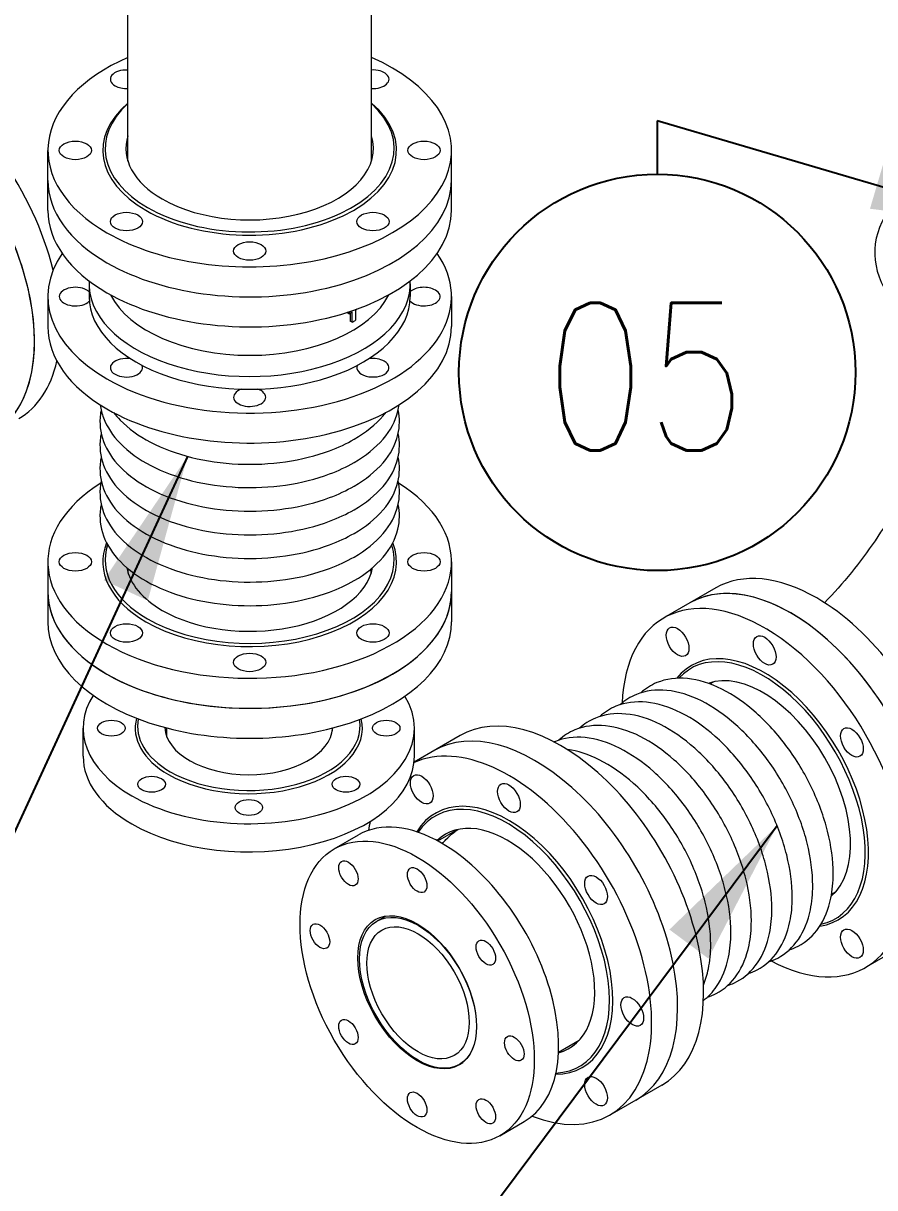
# Model space of a CAD drawing. Header units: millimetres. Extents: x -312439 to 477422, y -331570 to 212570.
# Drawn here: x 342765 to 343486, y 139123 to 140110 of the extents above; entities that cross this region are included whole.
import ezdxf

# ---------------------------------------------------------------- set-up
doc = ezdxf.new("R2010")
doc.units = ezdxf.units.MM
doc.layers.add('ARCONDTEXTO', color=4, linetype='Continuous')
doc.layers.add('TEXTO FORMATO', color=4, linetype='Continuous')
doc.styles.add('ROMAND', font='ROMAND.SHX')
doc.styles.add('ROMANS', font='romans.shx', dxfattribs={"height": 187.5})
doc.dimstyles.new('1-50 (MILIMETRO)', dxfattribs={"dimscale": 0, "dimtxt": 125, "dimasz": 125, "dimexe": 100, "dimexo": 100, "dimgap": 50, "dimtad": 0, "dimdec": 0, "dimzin": 0, "dimdsep": 46, "dimtxsty": 'ROMAND', "dimcen": -390, "dimclrd": 1, "dimclre": 1, "dimclrt": 3, "dimadec": 0, "dimazin": 0, "dimtfac": 1, "dimtdec": 0, "dimtix": 1, "dimtmove": 2, "dimatfit": 2, "dimfxl": 1, "dimtvp": 1, "dimtolj": 1, "dimtzin": 0, "dimarcsym": 0})

msp = doc.modelspace()

# ---------------------------------------------------------------- linework, layer by layer
at = {"color": 5, "linetype": 'Continuous', "lineweight": 0, "extrusion": (4.44089e-16, 0.816497, 0.57735)}
for p, q in [((342853.617, 139992.826), (342853.617, 140172.454)), ((343059.742, 139992.826), (343059.742, 140172.454))]:
    msp.add_line(p, q, dxfattribs=at)
at = {"color": 4, "linetype": 'Continuous', "lineweight": 0, "extrusion": (4.44089e-16, 0.816497, 0.57735)}
for p, q in [((342785.827, 139951.127), (342785.827, 140001.927)), ((343127.531, 139951.127), (343127.531, 140001.927)), ((342820.733, 139888.941), (342820.733, 139878.127)), ((343092.626, 139888.941), (343092.626, 139878.127)), ((342785.827, 139878.127), (342785.827, 139852.727)), ((343127.531, 139878.127), (343127.531, 139852.727)), ((343040.631, 139863.644), (343039.029, 139864.568)), ((343041.845, 139864.291), (343041.845, 139857.396)), ((343043.445, 139856.472), (343041.845, 139857.396)), ((343043.445, 139856.472), (343043.445, 139865.169)), ((343046.294, 139866.815), (343046.294, 139858.117)), ((342785.827, 139653.527), (342785.827, 139602.727)), ((343127.531, 139653.527), (343127.531, 139602.727)), ((342853.801, 139643.852), (342853.801, 139647.602)), ((343059.558, 139643.852), (343059.558, 139647.602)), ((343351.248, 139631.364), (343307.254, 139605.964)), ((343349.619, 139551.935), (343346.372, 139550.06)), ((342815.71, 139488.852), (342815.71, 139512.652)), ((342886.685, 139505.136), (342886.685, 139512.744)), ((343026.673, 139510.456), (343026.673, 139512.744)), ((343096.176, 139488.852), (343096.176, 139512.652)), ((343134.742, 139506.364), (343095.919, 139483.95)), ((343115.841, 139417.175), (343132.524, 139426.807)), ((343028.331, 139410.423), (343048.942, 139422.323)), ((343452.498, 139373.744), (343449.251, 139371.87)), ((343064.187, 139349.169), (343071.714, 139353.515)), ((343522.1, 139335.44), (343478.106, 139310.04)), ((343218.105, 139238.205), (343235.586, 139248.298)), ((343134.181, 139227.936), (343137.1, 139229.621)), ((343305.593, 139210.44), (343261.599, 139185.04)), ((343168.564, 139167.532), (343189.176, 139179.432))]:
    msp.add_line(p, q, dxfattribs=at)
at = {"color": 4, "linetype": 'Continuous', "lineweight": 0}
for centre, major_axis, ratio, start_param, end_param in [((342653.723, 139910.039), (85.426, -147.962), 0.5773503, 0, 3.1415927), ((342956.679, 140001.927), (-170.852, 0), 0.5773503, 5.3599285, 7.0685835), ((342956.679, 140001.927), (-170.852, 0), 0.5773503, 0.7853982, 4.0648495), ((342852.323, 140062.177), (-13.595, 0), 0.5773503, 4.6170765, 7.0685835), ((343061.035, 140062.177), (-13.595, 0), 0.5773503, 1.4754839, 4.8077014), ((342675.72, 139922.739), (-85.426, 147.962), 0.5773503, 4.2485133, 5.4977871), ((342852.323, 140062.177), (-13.595, 0), 0.5773503, 0.7853982, 1.6661088), ((342653.723, 139910.039), (-85.426, 147.962), 0.5773503, 3.1415927, 5.4977871), ((342956.679, 140001.927), (-124.312, 0), 0.5773503, 5.6898207, 7.0685835), ((342956.679, 140003.527), (122.352, 0), 0.5773503, 2.5724111, 3.9269908), ((342956.679, 140001.927), (-124.312, 0), 0.5773503, 0.7853982, 3.7349573), ((342956.679, 140003.527), (122.352, 0), 0.5773503, 3.9269908, 6.8523669), ((342956.679, 139976.527), (-170.852, 0), 0.5773503, 0, 0.7853982), ((342956.679, 139976.527), (170.852, 0), 0.5773503, 3.1415927, 3.9269908), ((342956.679, 139976.527), (-170.852, 0), 0.5773503, 0.7853982, 3.1415927), ((342956.679, 139976.527), (170.852, 0), 0.5773503, 3.9269908, 6.2831853), ((343656.688, 139915.277), (-170.852, 0), 0.5773503, 5.5272038, 7.0751373), ((342956.679, 139951.127), (170.852, 0), 0.5773503, 3.1415927, 3.9269908), ((342956.679, 139951.127), (170.852, 0), 0.5773503, 3.9269908, 6.2831853), ((342956.679, 139878.127), (170.852, 0), 0.5773503, 2.7625544, 3.9269908), ((342956.679, 139878.127), (170.852, 0), 0.5773503, 3.9269908, 6.6622236), ((342956.679, 139888.941), (-135.947, 0), 0.5773503, 6.2526983, 9.455265), ((342809.097, 139878.127), (13.595, 0), 0.5773503, 0.7853982, 5.7639057), ((342809.097, 139878.127), (13.595, 0), 0.5773503, 0.543593, 0.7853982), ((342956.679, 139878.127), (-135.947, 0), 0.5773503, 0, 3.1415927), ((342956.679, 139899.1), (-122.474, 0), 0.5773503, 0.2785726, 2.8630201), ((343104.261, 139878.127), (13.595, 0), 0.5773503, 3.6608723, 7.0685835), ((343104.261, 139878.127), (13.595, 0), 0.5773503, 0.7853982, 2.5979996), ((342955.985, 139917.31), (125.718, 0), 0.5773503, 5.5138163, 5.529246), ((342956.679, 139923.196), (82.062, 183.423), 0.4956684, 4.6132657, 4.6141462), ((342955.985, 139923.597), (84.235, 188.281), 0.4956684, 4.6145045, 4.6247609), ((342955.985, 139917.31), (125.718, 0), 0.5773503, 5.451052, 5.481758), ((342955.985, 139908.612), (125.718, 0), 0.5773503, 5.481758, 5.5138163), ((342956.679, 139852.727), (-170.852, 0), 0.5773503, 0, 0.7853982), ((342956.679, 139852.727), (-170.852, 0), 0.5773503, 0.7853982, 3.1415927), ((342675.72, 139922.739), (-85.426, 147.962), 0.5773503, 3.1415927, 3.7014186), ((342852.323, 139817.877), (13.595, 0), 0.5773503, 1.3046778, 6.5493038), ((343061.035, 139817.877), (13.595, 0), 0.5773503, 2.8754741, 7.0685835), ((343061.035, 139817.877), (13.595, 0), 0.5773503, 0.7853982, 1.8369149), ((342956.679, 139792.921), (13.595, 0), 0.5773503, 2.090076, 7.0685835), ((342956.679, 139792.921), (13.595, 0), 0.5773503, 0.7853982, 1.0515167), ((342956.679, 139653.527), (-170.852, 0), 0.5773503, 5.5424733, 7.0685835), ((342956.679, 139653.527), (-170.852, 0), 0.5773503, 0.7853982, 3.8823047), ((342956.679, 139653.527), (-124.312, 0), 0.5773503, 6.0571064, 7.0685835), ((342956.679, 139655.127), (122.352, 0), 0.5773503, 2.9580887, 3.9269908), ((342956.679, 139653.527), (-124.312, 0), 0.5773503, 0.7853982, 3.3676716), ((342956.679, 139655.127), (122.352, 0), 0.5773503, 3.9269908, 6.4666893), ((342956.679, 139655.127), (104.716, 0), 0.5773503, 3.2490788, 3.9269908), ((342956.679, 139655.127), (104.716, 0), 0.5773503, 3.9269908, 6.1756992), ((343436.674, 139483.402), (-85.426, 147.962), 0.5773503, 5.4977871, 6.2831853), ((343392.68, 139458.002), (-85.426, 147.962), 0.5773503, 2.4008806, 7.0238973), ((343414.677, 139470.702), (85.426, -147.962), 0.5773503, 0, 3.1415927), ((343414.677, 139470.702), (-85.426, 147.962), 0.5773503, 5.4977871, 6.2831853), ((342956.679, 139628.127), (170.852, 0), 0.5773503, 3.1415927, 6.2831853), ((342956.679, 139628.127), (170.852, 0), 0.5773503, 3.1415927, 3.9269908), ((342956.679, 139628.127), (170.852, 0), 0.5773503, 3.9269908, 6.2831853), ((343436.674, 139483.402), (-85.426, 147.962), 0.5773503, 4.3548974, 5.4977871), ((342956.679, 139602.727), (-170.852, 0), 0.5773503, 0, 3.1415927), ((343414.677, 139470.702), (-85.426, 147.962), 0.5773503, 3.1415927, 5.4977871), ((343392.68, 139458.002), (-62.156, 107.657), 0.5773503, 2.9155137, 6.5092642), ((343391.294, 139457.202), (61.176, -105.96), 0.5773503, 6.0996813, 9.608282), ((343391.294, 139457.202), (52.358, -90.686), 0.5773503, 0.1074861, 3.0341065), ((342955.943, 139512.652), (-140.233, 0), 0.5773503, 5.9330427, 7.0685835), ((342955.943, 139512.652), (-140.233, 0), 0.5773503, 0.7853982, 3.4822988), ((343220.167, 139358.402), (85.426, -147.962), 0.5773503, 0, 3.1415927), ((342955.943, 139512.652), (96.142, 0), 0.5773503, 2.9898748, 3.9269908), ((342955.943, 139514.252), (94.183, 0), 0.5773503, 3.0269568, 3.9269908), ((342955.943, 139514.252), (-71.035, 0), 0.5773503, 0.0255322, 3.1064533), ((342955.943, 139512.652), (96.142, 0), 0.5773503, 3.9269908, 6.4254666), ((342955.943, 139514.252), (94.183, 0), 0.5773503, 3.9269908, 6.388214), ((343198.17, 139345.702), (85.426, -147.962), 0.5773503, 0, 3.1415927), ((343176.173, 139333.002), (-85.426, 147.962), 0.5773503, 2.5191372, 6.224775), ((342955.943, 139488.852), (140.233, 0), 0.5773503, 3.1415927, 3.9269908), ((342955.943, 139488.852), (140.233, 0), 0.5773503, 3.9269908, 6.2831853), ((343176.173, 139333.002), (-62.156, 107.657), 0.5773503, 2.8228311, 6.5889749), ((343174.788, 139332.202), (61.176, -105.96), 0.5773503, 5.9935916, 9.7010751), ((343176.173, 139333.002), (-85.426, 147.962), 0.5773503, 0.5461625, 0.6094835), ((343174.788, 139332.202), (52.358, -90.686), 0.5773503, 6.1224172, 9.5722495), ((343119.059, 139300.877), (-70.117, 121.446), 0.5773503, 5.4977871, 6.2831853), ((343119.059, 139300.877), (-70.117, 121.446), 0.5773503, 3.1415927, 5.4977871)]:
    msp.add_ellipse(centre, major_axis=major_axis, ratio=ratio, start_param=start_param, end_param=end_param, dxfattribs=at)
for centre, major_axis in [((342809.097, 140001.927), (-13.595, 0)), ((343104.261, 140001.927), (-13.595, 0)), ((342852.323, 139941.677), (-13.595, 0)), ((343061.035, 139941.677), (-13.595, 0)), ((342956.679, 139916.721), (-13.595, 0)), ((342809.097, 139653.527), (-13.595, 0)), ((343104.261, 139653.527), (-13.595, 0)), ((342852.323, 139593.277), (-13.595, 0)), ((343061.035, 139593.277), (-13.595, 0)), ((343318.889, 139585.812), (-6.797, 11.773)), ((343392.68, 139578.502), (-6.797, 11.773)), ((342956.679, 139568.321), (-13.595, 0)), ((342839.592, 139512.652), (11.635, 0)), ((343072.294, 139512.652), (-11.635, 0)), ((343466.471, 139500.605), (-6.797, 11.773)), ((343102.383, 139460.812), (-6.797, 11.773)), ((342873.671, 139465.152), (11.635, 0)), ((343038.216, 139465.152), (-11.635, 0)), ((343176.173, 139453.502), (-6.797, 11.773)), ((342955.943, 139445.477), (-11.635, 0)), ((343098.448, 139288.977), (70.117, -121.446)), ((343040.272, 139389.74), (5.818, -10.076)), ((343098.448, 139383.977), (-5.818, 10.076)), ((343249.964, 139375.605), (-6.797, 11.773)), ((343098.448, 139288.977), (-35.518, 61.518)), ((343099.184, 139288.552), (-34.997, 60.617)), ((343016.175, 139336.477), (5.818, -10.076)), ((343099.184, 139288.552), (-30.643, 53.075)), ((343466.471, 139330.193), (-6.797, 11.773)), ((343156.623, 139322.565), (-5.818, 10.076)), ((343280.529, 139272.752), (-6.797, 11.773)), ((343040.272, 139255.39), (5.818, -10.076)), ((343180.72, 139241.477), (-5.818, 10.076)), ((343249.964, 139205.193), (-6.797, 11.773)), ((343098.448, 139193.977), (5.818, -10.076)), ((343156.623, 139188.215), (5.818, -10.076))]:
    msp.add_ellipse(centre, major_axis=major_axis, ratio=0.5773503, dxfattribs=at)
at = {"color": 5, "linetype": 'Continuous', "lineweight": 0}
for start_param, end_param in [(2.9636533, 3.9269908), (3.9269908, 6.4611246)]:
    msp.add_ellipse((342956.679, 140003.527), major_axis=(104.716, 0), ratio=0.5773503, start_param=start_param, end_param=end_param, dxfattribs=at)
for points in [[(342781.74, 140230.339), (342778.94, 140220.382), (342775.593, 140210.193), (342764.123, 140179.76), (342754.493, 140159.32), (342731.937, 140119.892), (342718.967, 140100.934), (342697.743, 140074.733), (342690.091, 140066.127), (342682.355, 140058.198)], [(343542.694, 139791.002), (343539.895, 139781.045), (343536.547, 139770.856), (343525.077, 139740.423), (343515.447, 139719.983), (343492.891, 139680.555), (343479.921, 139661.597), (343458.698, 139635.396), (343451.045, 139626.79), (343443.309, 139618.861)]]:
    msp.add_open_spline(points, degree=3, knots=[0.36979434, 0.36979434, 0.36979434, 0.36979434, 0.50760913, 0.50760913, 0.77855804, 0.77855804, 1.053397, 1.053397, 1.20100199, 1.20100199, 1.20100199, 1.20100199], dxfattribs=at)
at = {"color": 4, "linetype": 'Continuous', "lineweight": 0}
for points, knots in [([(342830.994, 139782.15), (342830.75, 139781.032), (342830.547, 139779.908), (342829.261, 139770.959), (342830.164, 139762.977), (342835.869, 139747.626), (342840.739, 139740.283), (342854.127, 139726.575), (342862.878, 139720.295), (342883.288, 139709.657), (342894.995, 139705.333), (342920.042, 139699.114), (342933.373, 139697.213), (342960.336, 139695.98), (342973.962, 139696.642), (343000.206, 139700.465), (343012.819, 139703.627), (343031.739, 139710.685), (343038.706, 139713.93), (343045.05, 139717.593)], [3.80182, 3.80182, 3.80182, 3.80182, 3.8442096, 3.8442096, 4.1383608, 4.1383608, 4.4404377, 4.4404377, 4.7634053, 4.7634053, 5.0916471, 5.0916471, 5.4187443, 5.4187443, 5.7449425, 5.7449425, 6.0714643, 6.0714643, 6.2831853, 6.2831853, 6.2831853, 6.2831853]), ([(342830.272, 139786.366), (342830.736, 139782.659), (342831.647, 139778.987), (342835.869, 139767.626), (342840.739, 139760.283), (342854.127, 139746.575), (342862.878, 139740.295), (342883.288, 139729.657), (342894.995, 139725.333), (342920.042, 139719.114), (342933.373, 139717.213), (342960.336, 139715.98), (342973.962, 139716.642), (343000.206, 139720.465), (343012.819, 139723.627), (343031.739, 139730.685), (343038.706, 139733.93), (343045.05, 139737.593)], [3.9991695, 3.9991695, 3.9991695, 3.9991695, 4.1383608, 4.1383608, 4.4404377, 4.4404377, 4.7634053, 4.7634053, 5.0916471, 5.0916471, 5.4187443, 5.4187443, 5.7449425, 5.7449425, 6.0714643, 6.0714643, 6.2831853, 6.2831853, 6.2831853, 6.2831853]), ([(342841.498, 139779.872), (342843.185, 139777.684), (342845.038, 139775.557), (342853.964, 139766.398), (342862.719, 139760.104), (342883.142, 139749.438), (342894.861, 139745.103), (342919.934, 139738.865), (342933.28, 139736.956), (342960.273, 139735.713), (342973.914, 139736.371), (343000.193, 139740.192), (343012.823, 139743.356), (343031.779, 139750.423), (343038.763, 139753.675), (343045.124, 139757.348)], [4.3458548, 4.3458548, 4.3458548, 4.3458548, 4.4394999, 4.4394999, 4.7624737, 4.7624737, 5.090903, 5.090903, 5.4181693, 5.4181693, 5.7445137, 5.7445137, 6.0711873, 6.0711873, 6.2831853, 6.2831853, 6.2831853, 6.2831853]), ([(343045.05, 139737.593), (343054.885, 139743.271), (343063.225, 139749.956), (343075.807, 139764.72), (343080.139, 139772.788), (343082.558, 139782.922), (343082.871, 139784.64), (343083.087, 139786.366)], [0, 0, 0, 0, 0.32816351, 0.32816351, 0.64841186, 0.64841186, 0.71321951, 0.71321951, 0.71321951, 0.71321951]), ([(343045.05, 139717.593), (343054.885, 139723.271), (343063.225, 139729.956), (343075.807, 139744.72), (343080.139, 139752.788), (343083.798, 139768.115), (343083.872, 139775.233), (343082.364, 139782.15)], [0, 0, 0, 0, 0.32816351, 0.32816351, 0.64841186, 0.64841186, 0.91056897, 0.91056897, 0.91056897, 0.91056897]), ([(343045.124, 139757.348), (343054.975, 139763.036), (343063.333, 139769.734), (343070.457, 139778.098), (343071.172, 139778.98), (343071.86, 139779.872)], [0, 0, 0, 0, 0.32834736, 0.32834736, 0.36653417, 0.36653417, 0.36653417, 0.36653417]), ([(342830.994, 139762.15), (342830.75, 139761.032), (342830.547, 139759.908), (342829.261, 139750.959), (342830.164, 139742.977), (342835.869, 139727.626), (342840.739, 139720.283), (342854.127, 139706.575), (342862.878, 139700.295), (342883.288, 139689.657), (342894.995, 139685.333), (342920.042, 139679.114), (342933.373, 139677.213), (342960.336, 139675.98), (342973.962, 139676.642), (343000.206, 139680.465), (343012.819, 139683.627), (343031.739, 139690.685), (343038.706, 139693.93), (343045.05, 139697.593)], [3.80182, 3.80182, 3.80182, 3.80182, 3.8442096, 3.8442096, 4.1383608, 4.1383608, 4.4404377, 4.4404377, 4.7634053, 4.7634053, 5.0916471, 5.0916471, 5.4187443, 5.4187443, 5.7449425, 5.7449425, 6.0714643, 6.0714643, 6.2831853, 6.2831853, 6.2831853, 6.2831853]), ([(343045.05, 139697.593), (343054.885, 139703.271), (343063.225, 139709.956), (343075.807, 139724.72), (343080.139, 139732.788), (343083.798, 139748.115), (343083.872, 139755.233), (343082.364, 139762.15)], [0, 0, 0, 0, 0.32816351, 0.32816351, 0.64841186, 0.64841186, 0.91056897, 0.91056897, 0.91056897, 0.91056897]), ([(342830.994, 139742.15), (342830.75, 139741.032), (342830.547, 139739.908), (342829.261, 139730.959), (342830.164, 139722.977), (342835.869, 139707.626), (342840.739, 139700.283), (342854.127, 139686.575), (342862.878, 139680.295), (342883.288, 139669.657), (342894.995, 139665.333), (342920.042, 139659.114), (342933.373, 139657.213), (342960.336, 139655.98), (342973.962, 139656.642), (343000.206, 139660.465), (343012.819, 139663.627), (343031.739, 139670.685), (343038.706, 139673.93), (343045.05, 139677.593)], [3.80182, 3.80182, 3.80182, 3.80182, 3.8442096, 3.8442096, 4.1383608, 4.1383608, 4.4404377, 4.4404377, 4.7634053, 4.7634053, 5.0916471, 5.0916471, 5.4187443, 5.4187443, 5.7449425, 5.7449425, 6.0714643, 6.0714643, 6.2831853, 6.2831853, 6.2831853, 6.2831853]), ([(343045.05, 139677.593), (343054.885, 139683.271), (343063.225, 139689.956), (343075.807, 139704.72), (343080.139, 139712.788), (343083.798, 139728.115), (343083.872, 139735.233), (343082.364, 139742.15)], [0, 0, 0, 0, 0.32816351, 0.32816351, 0.64841186, 0.64841186, 0.91056897, 0.91056897, 0.91056897, 0.91056897]), ([(342830.994, 139722.15), (342830.75, 139721.032), (342830.547, 139719.908), (342829.261, 139710.959), (342830.164, 139702.977), (342835.869, 139687.626), (342840.739, 139680.283), (342854.127, 139666.575), (342862.878, 139660.295), (342883.288, 139649.657), (342894.995, 139645.333), (342920.042, 139639.114), (342933.373, 139637.213), (342960.336, 139635.98), (342973.962, 139636.642), (343000.206, 139640.465), (343012.819, 139643.627), (343031.739, 139650.685), (343038.706, 139653.93), (343045.05, 139657.593)], [3.80182, 3.80182, 3.80182, 3.80182, 3.8442096, 3.8442096, 4.1383608, 4.1383608, 4.4404377, 4.4404377, 4.7634053, 4.7634053, 5.0916471, 5.0916471, 5.4187443, 5.4187443, 5.7449425, 5.7449425, 6.0714643, 6.0714643, 6.2831853, 6.2831853, 6.2831853, 6.2831853]), ([(343045.05, 139657.593), (343054.885, 139663.271), (343063.225, 139669.956), (343075.807, 139684.72), (343080.139, 139692.788), (343083.798, 139708.115), (343083.872, 139715.233), (343082.364, 139722.15)], [0, 0, 0, 0, 0.32816351, 0.32816351, 0.64841186, 0.64841186, 0.91056897, 0.91056897, 0.91056897, 0.91056897]), ([(342830.994, 139702.15), (342830.75, 139701.032), (342830.547, 139699.908), (342829.261, 139690.959), (342830.164, 139682.977), (342835.869, 139667.626), (342840.739, 139660.283), (342854.127, 139646.575), (342862.878, 139640.295), (342883.288, 139629.657), (342894.995, 139625.333), (342920.042, 139619.114), (342933.373, 139617.213), (342960.336, 139615.98), (342973.962, 139616.642), (343000.206, 139620.465), (343012.819, 139623.627), (343031.739, 139630.685), (343038.706, 139633.93), (343045.05, 139637.593)], [3.80182, 3.80182, 3.80182, 3.80182, 3.8442096, 3.8442096, 4.1383608, 4.1383608, 4.4404377, 4.4404377, 4.7634053, 4.7634053, 5.0916471, 5.0916471, 5.4187443, 5.4187443, 5.7449425, 5.7449425, 6.0714643, 6.0714643, 6.2831853, 6.2831853, 6.2831853, 6.2831853]), ([(343045.05, 139637.593), (343054.885, 139643.271), (343063.225, 139649.956), (343075.807, 139664.72), (343080.139, 139672.788), (343083.798, 139688.115), (343083.872, 139695.233), (343082.364, 139702.15)], [0, 0, 0, 0, 0.32816351, 0.32816351, 0.64841186, 0.64841186, 0.91056897, 0.91056897, 0.91056897, 0.91056897]), ([(343450.664, 139389.437), (343450.664, 139400.793), (343449.043, 139412.943), (343442.818, 139437.647), (343438.222, 139450.196), (343426.555, 139474.452), (343419.495, 139486.157), (343403.594, 139507.606), (343394.756, 139517.346), (343376.105, 139533.905), (343366.292, 139540.712), (343346.587, 139550.609), (343336.688, 139553.701), (343318.015, 139555.55), (343309.197, 139554.428), (343296.348, 139549.119), (343291.755, 139546.2), (343287.729, 139542.537)], [0, 0, 0, 0, 0.3281635, 0.3281635, 0.655484, 0.655484, 0.9817457, 0.9817457, 1.3081358, 1.3081358, 1.6357511, 1.6357511, 1.963545, 1.963545, 2.2798116, 2.2798116, 2.4813653, 2.4813653, 2.4813653, 2.4813653]), ([(343433.344, 139379.437), (343433.344, 139390.793), (343431.722, 139402.943), (343425.498, 139427.647), (343420.901, 139440.196), (343409.235, 139464.452), (343402.175, 139476.157), (343386.273, 139497.606), (343377.435, 139507.346), (343358.784, 139523.905), (343348.972, 139530.712), (343329.267, 139540.609), (343319.367, 139543.701), (343300.694, 139545.55), (343291.876, 139544.428), (343279.027, 139539.119), (343274.434, 139536.2), (343270.408, 139532.537)], [0, 0, 0, 0, 0.3281635, 0.3281635, 0.655484, 0.655484, 0.9817457, 0.9817457, 1.3081358, 1.3081358, 1.6357511, 1.6357511, 1.963545, 1.963545, 2.2798116, 2.2798116, 2.4813653, 2.4813653, 2.4813653, 2.4813653]), ([(343416.023, 139369.437), (343416.023, 139380.793), (343414.402, 139392.943), (343408.177, 139417.647), (343403.581, 139430.196), (343391.914, 139454.452), (343384.854, 139466.157), (343368.953, 139487.606), (343360.115, 139497.346), (343341.464, 139513.905), (343331.651, 139520.712), (343311.946, 139530.609), (343302.047, 139533.701), (343283.374, 139535.55), (343274.556, 139534.428), (343261.707, 139529.119), (343257.114, 139526.2), (343253.088, 139522.537)], [0, 0, 0, 0, 0.3281635, 0.3281635, 0.655484, 0.655484, 0.9817457, 0.9817457, 1.3081358, 1.3081358, 1.6357511, 1.6357511, 1.963545, 1.963545, 2.2798116, 2.2798116, 2.4813653, 2.4813653, 2.4813653, 2.4813653]), ([(343398.703, 139359.437), (343398.703, 139370.793), (343397.081, 139382.943), (343390.857, 139407.647), (343386.26, 139420.196), (343374.594, 139444.452), (343367.534, 139456.157), (343351.632, 139477.606), (343342.794, 139487.346), (343324.143, 139503.905), (343314.331, 139510.712), (343294.626, 139520.609), (343284.726, 139523.701), (343266.053, 139525.55), (343257.235, 139524.428), (343244.386, 139519.119), (343239.793, 139516.2), (343235.767, 139512.537)], [0, 0, 0, 0, 0.3281635, 0.3281635, 0.655484, 0.655484, 0.9817457, 0.9817457, 1.3081358, 1.3081358, 1.6357511, 1.6357511, 1.963545, 1.963545, 2.2798116, 2.2798116, 2.4813653, 2.4813653, 2.4813653, 2.4813653]), ([(343381.382, 139349.437), (343381.382, 139360.793), (343379.761, 139372.943), (343373.536, 139397.647), (343368.94, 139410.196), (343357.273, 139434.452), (343350.213, 139446.157), (343334.312, 139467.606), (343325.474, 139477.346), (343306.823, 139493.905), (343297.01, 139500.712), (343277.305, 139510.609), (343267.406, 139513.701), (343248.733, 139515.55), (343239.915, 139514.428), (343227.066, 139509.119), (343222.473, 139506.2), (343218.447, 139502.537)], [0, 0, 0, 0, 0.3281635, 0.3281635, 0.655484, 0.655484, 0.9817457, 0.9817457, 1.3081358, 1.3081358, 1.6357511, 1.6357511, 1.963545, 1.963545, 2.2798116, 2.2798116, 2.4813653, 2.4813653, 2.4813653, 2.4813653]), ([(343364.062, 139339.437), (343364.062, 139350.793), (343362.44, 139362.943), (343356.216, 139387.647), (343351.619, 139400.196), (343339.953, 139424.452), (343332.893, 139436.157), (343316.991, 139457.606), (343308.153, 139467.346), (343289.502, 139483.905), (343279.69, 139490.712), (343259.985, 139500.609), (343250.085, 139503.701), (343231.412, 139505.55), (343222.594, 139504.428), (343214.642, 139501.143), (343214.538, 139501.099), (343214.434, 139501.055)], [0, 0, 0, 0, 0.3281635, 0.3281635, 0.655484, 0.655484, 0.9817457, 0.9817457, 1.3081358, 1.3081358, 1.6357511, 1.6357511, 1.963545, 1.963545, 2.2798116, 2.2798116, 2.2840158, 2.2840158, 2.2840158, 2.2840158]), ([(343346.991, 139329.497), (343346.991, 139340.873), (343345.365, 139353.042), (343339.129, 139377.78), (343334.525, 139390.345), (343322.839, 139414.627), (343315.768, 139426.343), (343299.843, 139447.812), (343290.992, 139457.559), (343272.311, 139474.129), (343262.482, 139480.94), (343243.559, 139490.426), (343234.466, 139493.4), (343225.672, 139494.58)], [0, 0, 0, 0, 0.3283474, 0.3283474, 0.6558378, 0.6558378, 0.9822461, 0.9822461, 1.3087874, 1.3087874, 1.6365828, 1.6365828, 1.9373305, 1.9373305, 1.9373305, 1.9373305]), ([(343119.794, 139414.95), (343120.759, 139416.103), (343121.772, 139417.232), (343124.857, 139420.434), (343127.054, 139422.426), (343130.574, 139425.19), (343131.788, 139426.076), (343133.034, 139426.919)], [3.7192491, 3.7192491, 3.7192491, 3.7192491, 3.76227535, 3.76227535, 3.84463308, 3.84463308, 3.8860057, 3.8860057, 3.8860057, 3.8860057]), ([(343413.414, 139324.844), (343416.037, 139325.682), (343418.569, 139326.738), (343427.919, 139331.647), (343433.867, 139337.05), (343443.326, 139350.845), (343446.73, 139359.345), (343450.008, 139375.279), (343450.664, 139382.198), (343450.664, 139389.437)], [5.37261634, 5.37261634, 5.37261634, 5.37261634, 5.47458971, 5.47458971, 5.76721104, 5.76721104, 6.07396503, 6.07396503, 6.28318531, 6.28318531, 6.28318531, 6.28318531]), ([(343396.093, 139314.844), (343398.717, 139315.682), (343401.248, 139316.738), (343410.598, 139321.647), (343416.546, 139327.05), (343426.005, 139340.845), (343429.409, 139349.345), (343432.687, 139365.279), (343433.344, 139372.198), (343433.344, 139379.437)], [5.37261634, 5.37261634, 5.37261634, 5.37261634, 5.47458971, 5.47458971, 5.76721104, 5.76721104, 6.07396503, 6.07396503, 6.28318531, 6.28318531, 6.28318531, 6.28318531]), ([(343378.773, 139304.844), (343381.396, 139305.682), (343383.928, 139306.738), (343393.278, 139311.647), (343399.226, 139317.05), (343408.685, 139330.845), (343412.089, 139339.345), (343415.367, 139355.279), (343416.023, 139362.198), (343416.023, 139369.437)], [5.37261634, 5.37261634, 5.37261634, 5.37261634, 5.47458971, 5.47458971, 5.76721104, 5.76721104, 6.07396503, 6.07396503, 6.28318531, 6.28318531, 6.28318531, 6.28318531]), ([(343361.452, 139294.844), (343364.076, 139295.682), (343366.607, 139296.738), (343375.957, 139301.647), (343381.905, 139307.05), (343391.364, 139320.845), (343394.768, 139329.345), (343398.046, 139345.279), (343398.703, 139352.198), (343398.703, 139359.437)], [5.37261634, 5.37261634, 5.37261634, 5.37261634, 5.47458971, 5.47458971, 5.76721104, 5.76721104, 6.07396503, 6.07396503, 6.28318531, 6.28318531, 6.28318531, 6.28318531]), ([(343344.132, 139284.844), (343346.755, 139285.682), (343349.287, 139286.738), (343358.637, 139291.647), (343364.585, 139297.05), (343374.044, 139310.845), (343377.448, 139319.345), (343380.726, 139335.279), (343381.382, 139342.198), (343381.382, 139349.437)], [5.37261634, 5.37261634, 5.37261634, 5.37261634, 5.47458971, 5.47458971, 5.76721104, 5.76721104, 6.07396503, 6.07396503, 6.28318531, 6.28318531, 6.28318531, 6.28318531]), ([(343340.842, 139282.111), (343345.062, 139285.307), (343348.77, 139289.245), (343356.723, 139300.845), (343360.127, 139309.345), (343363.405, 139325.279), (343364.062, 139332.198), (343364.062, 139339.437)], [5.5699658, 5.5699658, 5.5699658, 5.5699658, 5.76721104, 5.76721104, 6.07396503, 6.07396503, 6.28318531, 6.28318531, 6.28318531, 6.28318531]), ([(343340.853, 139295.08), (343342.616, 139299.367), (343343.997, 139303.97), (343346.332, 139315.307), (343346.991, 139322.242), (343346.991, 139329.497)], [5.91665114, 5.91665114, 5.91665114, 5.91665114, 6.07376639, 6.07376639, 6.28318531, 6.28318531, 6.28318531, 6.28318531])]:
    msp.add_open_spline(points, degree=3, knots=knots, dxfattribs=at)
at = {"layer": 'TEXTO FORMATO', "color": 1}
msp.add_circle((343301.701, 139813.907), 167.835, dxfattribs=at)

# ---------------------------------------------------------------- texts
at = {"layer": 'ARCONDTEXTO', "color": 3, "linetype": 'Continuous', "lineweight": -3, "style": 'ROMANS', "width": 0.8}
msp.add_text('05', height=125, dxfattribs=at).set_placement((343206.383, 139747.841))

# ---------------------------------------------------------------- leaders
at = {"layer": 'TEXTO FORMATO'}
for points in [[(343607.514, 139936.857), (343301.701, 140027.075), (343301.701, 139981.742)], [(342904.05, 139742.851), (342606.101, 139096.015), (342560.768, 139096.015)], [(343403.161, 139430.074), (342985.381, 138869.215), (342940.047, 138869.215)], [(343640.294, 139274.274), (343364.661, 138642.414), (343319.327, 138642.414)]]:
    msp.add_leader(points, dimstyle='1-50 (MILIMETRO)', override={"dimscale": 1}, dxfattribs=at)

doc.saveas('drawing.dxf')
